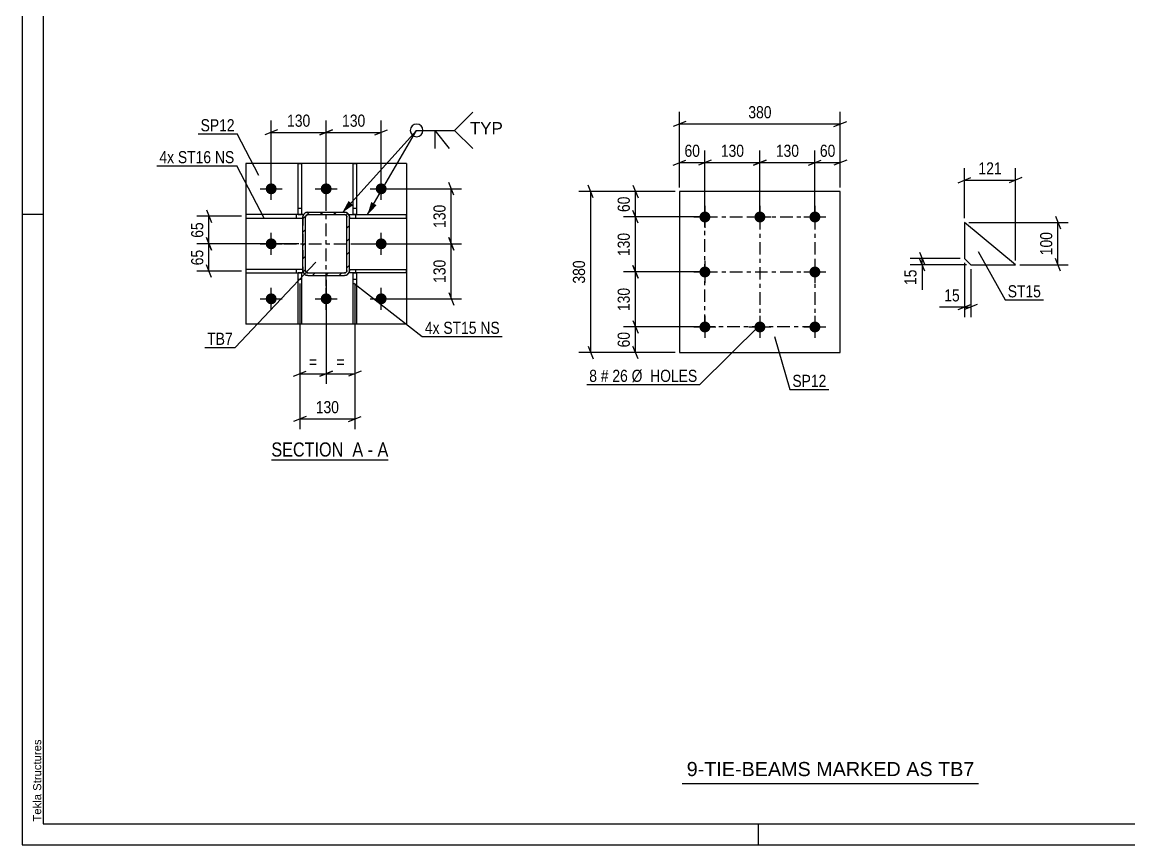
# Model space of a CAD drawing. Header units: millimetres. Extents: x 0 to 594, y 0 to 420.
# Drawn here: x 0 to 261.6, y 0 to 194.5 of the extents above; entities that cross this region are included whole.
import ezdxf

# ---------------------------------------------------------------- set-up
doc = ezdxf.new("R2010")
doc.units = ezdxf.units.MM
doc.linetypes.add('DXK_LINE_DOT2', pattern=[3.9198, 1.9599, -1.9599])
doc.linetypes.add('DXK_LINE_DOT3', pattern=[5.9187, 2.979, -0.9799, 0.9799, -0.9799])
doc.styles.add('Arial', font='ARIAL.TTF', dxfattribs={"height": 0.2})
doc.styles.add('Arial Narrow', font='ARIALN.TTF', dxfattribs={"height": 0.2})

# ---------------------------------------------------------------- blocks, each defined once
blk = doc.blocks.new('Unknown-490074966-1163')
at = {"color": 5, "linetype": 'Continuous'}
for p, q in [((0, 420), (0, 0)), ((5, 415), (5, 5)), ((5, 149), (0, 149)), ((5, 5), (589, 5)), ((174, 0), (174, 5)), ((0, 0), (594, 0))]:
    blk.add_line(p, q, dxfattribs=at)
at = {"color": 174, "linetype": 'Continuous', "style": 'Arial'}
blk.add_text('Tekla Structures', height=1.9102, rotation=90, dxfattribs=at).set_placement((4.5, 5.5))
blk = doc.blocks.new('Unknown-490074966-3483')
at = {"color": 7, "linetype": 'Continuous'}
blk.add_line((156, 14.5), (226, 14.5), dxfattribs=at)
at = {"color": 7, "style": 'Arial'}
blk.add_text('9-TIE-BEAMS MARKED AS TB7', height=3.3428, dxfattribs=at).set_placement((157.06, 16.25))
blk = doc.blocks.new('Unknown-490074966-13 - 1405')
at = {"color": 6, "linetype": 'Continuous'}
blk.add_line((58.9, 91.04), (86.54, 91.04), dxfattribs=at)
at = {"color": 0, "linetype": 'Continuous'}
blk.add_wipeout([(77, 91.79), (77, 95.29), (58.9, 95.29), (58.9, 91.79)], dxfattribs=at)
at = {"color": 7, "linetype": 'Continuous', "style": 'Arial Narrow'}
blk.add_text('SECTION ', height=3.34, dxfattribs=at).set_placement((58.9, 91.79))
at = {"color": 0, "linetype": 'Continuous'}
blk.add_wipeout([(80.61, 91.79), (80.61, 95.29), (78.05, 95.29), (78.05, 91.79)], dxfattribs=at)
blk.add_wipeout([(82.94, 91.79), (82.94, 95.29), (81.66, 95.29), (81.66, 91.79)], dxfattribs=at)
at = {"color": 7, "linetype": 'Continuous', "style": 'Arial Narrow'}
blk.add_text('A', height=3.34, dxfattribs=at).set_placement((78.05, 91.79))
at = {"color": 0, "linetype": 'Continuous'}
blk.add_wipeout([(86.54, 91.79), (86.54, 95.29), (83.99, 95.29), (83.99, 91.79)], dxfattribs=at)
at = {"color": 7, "linetype": 'Continuous', "style": 'Arial Narrow'}
for s, p in [('A', (83.99, 91.79)), ('-', (81.66, 91.79))]:
    blk.add_text(s, height=3.34, dxfattribs=at).set_placement(p)
blk = doc.blocks.new('Part-490074966-1482 - 1405')
at = {"color": 2, "linetype": 'Continuous'}
for p, q in [((77.36, 135.98), (90.86, 135.98)), ((77.36, 135.18), (77.36, 135.78)), ((78.24, 135.18), (77.36, 135.18)), ((90.86, 135.18), (79.04, 135.18)), ((90.86, 135.18), (90.86, 135.98))]:
    blk.add_line(p, q, dxfattribs=at)
at = {"color": 7, "linetype": 'DXK_LINE_DOT2'}
for p, q in [((77.36, 135.78), (77.36, 135.98)), ((79.04, 135.18), (78.24, 135.18)), ((78.86, 135.18), (78.86, 135.98))]:
    blk.add_line(p, q, dxfattribs=at)
blk = doc.blocks.new('Part-490074966-1492 - 1405')
at = {"color": 2, "linetype": 'Continuous'}
for p, q in [((77.36, 148.38), (77.36, 148.98)), ((77.36, 148.98), (90.86, 148.98)), ((77.36, 148.18), (90.86, 148.18)), ((90.86, 148.18), (90.86, 148.98))]:
    blk.add_line(p, q, dxfattribs=at)
at = {"color": 7, "linetype": 'DXK_LINE_DOT2'}
for p, q in [((77.36, 148.38), (77.36, 148.18)), ((78.86, 148.18), (78.86, 148.98))]:
    blk.add_line(p, q, dxfattribs=at)
blk = doc.blocks.new('Part-490074966-1497 - 1405')
at = {"color": 2, "linetype": 'Continuous'}
for p, q in [((66.36, 148.98), (52.86, 148.98)), ((52.86, 148.98), (52.86, 148.18)), ((52.86, 148.18), (66.36, 148.18)), ((66.36, 148.98), (66.36, 148.38))]:
    blk.add_line(p, q, dxfattribs=at)
at = {"color": 7, "linetype": 'DXK_LINE_DOT2'}
for p, q in [((64.86, 148.18), (64.86, 148.98)), ((66.36, 148.18), (66.36, 148.38))]:
    blk.add_line(p, q, dxfattribs=at)
blk = doc.blocks.new('Part-490074966-1433 - 1405')
at = {"color": 2, "linetype": 'Continuous'}
for p, q in [((90.86, 161.08), (52.86, 161.08)), ((52.86, 161.08), (52.86, 123.08)), ((90.86, 161.08), (90.86, 123.08)), ((90.86, 123.08), (52.86, 123.08))]:
    blk.add_line(p, q, dxfattribs=at)
blk = doc.blocks.new('Part-490074966-1448 - 1405')
at = {"linetype": 'Continuous'}
h = blk.add_hatch(dxfattribs=at)
h.set_pattern_fill('', scale=0.7, style=0, pattern_type=0)
h.set_pattern_definition([(45, (77.0065, 149.2287), (-1.57154, 1.57154), [])])
h.paths.add_polyline_path([(77.27, 148.84), (77.01, 149.23), (76.62, 149.49), (76.16, 149.58), (67.56, 149.58), (67.1, 149.49), (66.71, 149.23), (66.45, 148.84), (66.36, 148.38), (66.36, 135.78), (66.45, 135.32), (66.71, 134.93), (67.1, 134.67), (67.56, 134.58), (76.16, 134.58), (76.62, 134.67), (77.01, 134.93), (77.27, 135.32), (77.36, 135.78), (77.36, 148.38)])
h.paths.add_polyline_path([(76.76, 135.78), (76.71, 135.55), (76.58, 135.36), (76.39, 135.23), (76.16, 135.18), (67.56, 135.18), (67.33, 135.23), (67.13, 135.36), (67, 135.55), (66.96, 135.78), (66.96, 148.38), (67, 148.61), (67.13, 148.8), (67.33, 148.93), (67.56, 148.98), (76.16, 148.98), (76.39, 148.93), (76.58, 148.8), (76.71, 148.61), (76.76, 148.38)])
at = {"color": 7, "linetype": 'DXK_LINE_DOT3'}
for p, q in [((71.86, 132.08), (71.86, 152.08)), ((61.86, 142.08), (81.86, 142.08))]:
    blk.add_line(p, q, dxfattribs=at)
at = {"color": 7, "linetype": 'DXK_LINE_DOT2'}
for p, q in [((67.1, 149.49), (67.56, 149.58)), ((67.56, 149.58), (76.16, 149.58)), ((76.16, 149.58), (76.62, 149.49)), ((66.36, 148.38), (66.45, 148.84)), ((66.36, 148.38), (66.36, 135.78)), ((67, 148.61), (66.96, 148.38)), ((66.96, 135.78), (66.96, 148.38)), ((67.13, 148.8), (67, 148.61)), ((67.33, 148.93), (67.13, 148.8)), ((67.56, 148.98), (67.33, 148.93)), ((67.56, 148.98), (76.16, 148.98)), ((76.39, 148.93), (76.16, 148.98)), ((76.58, 148.8), (76.39, 148.93)), ((76.71, 148.61), (76.58, 148.8)), ((76.76, 148.38), (76.71, 148.61)), ((76.76, 135.78), (76.76, 148.38)), ((77.27, 148.84), (77.36, 148.38)), ((77.36, 135.78), (77.36, 148.38)), ((66.45, 135.32), (66.36, 135.78)), ((66.96, 135.78), (67, 135.55)), ((67, 135.55), (67.13, 135.36)), ((67.56, 134.58), (67.1, 134.67)), ((67.13, 135.36), (67.33, 135.23)), ((67.33, 135.23), (67.56, 135.18)), ((67.56, 135.18), (76.16, 135.18)), ((67.56, 134.58), (76.16, 134.58)), ((76.16, 135.18), (76.39, 135.23)), ((76.62, 134.67), (76.16, 134.58)), ((76.39, 135.23), (76.58, 135.36)), ((76.58, 135.36), (76.71, 135.55)), ((76.71, 135.55), (76.76, 135.78)), ((77.36, 135.78), (77.27, 135.32))]:
    blk.add_line(p, q, dxfattribs=at)
at = {"color": 2, "linetype": 'Continuous'}
for p, q in [((67.56, 149.58), (67.1, 149.49)), ((67.56, 149.58), (76.16, 149.58)), ((76.62, 149.49), (76.16, 149.58)), ((66.45, 148.84), (66.36, 148.38)), ((66.36, 135.78), (66.36, 148.38)), ((66.96, 148.38), (67, 148.61)), ((66.96, 135.78), (66.96, 148.38)), ((67, 148.61), (67.13, 148.8)), ((67.13, 148.8), (67.33, 148.93)), ((67.33, 148.93), (67.56, 148.98)), ((67.56, 148.98), (76.16, 148.98)), ((76.16, 148.98), (76.39, 148.93)), ((76.39, 148.93), (76.58, 148.8)), ((76.58, 148.8), (76.71, 148.61)), ((76.71, 148.61), (76.76, 148.38)), ((76.76, 135.78), (76.76, 148.38)), ((77.36, 148.38), (77.27, 148.84)), ((77.36, 135.78), (77.36, 148.38)), ((66.36, 135.78), (66.45, 135.32)), ((67, 135.55), (66.96, 135.78)), ((67.13, 135.36), (67, 135.55)), ((67.1, 134.67), (67.56, 134.58)), ((67.33, 135.23), (67.13, 135.36)), ((67.56, 135.18), (67.33, 135.23)), ((67.56, 135.18), (76.16, 135.18)), ((67.56, 134.58), (76.16, 134.58)), ((76.39, 135.23), (76.16, 135.18)), ((76.16, 134.58), (76.62, 134.67)), ((76.58, 135.36), (76.39, 135.23)), ((76.71, 135.55), (76.58, 135.36)), ((76.76, 135.78), (76.71, 135.55)), ((77.27, 135.32), (77.36, 135.78))]:
    blk.add_line(p, q, dxfattribs=at)
at = {"color": 7, "linetype": 'DXK_LINE_DOT2'}
for centre, start, end in [((67.56, 148.38), 112.5, 157.5), ((76.16, 148.38), 22.5, 67.5), ((67.56, 135.78), 202.5, 247.5), ((76.16, 135.78), 292.5, 337.5)]:
    blk.add_arc(centre, 1.2, start, end, dxfattribs=at)
at = {"color": 2, "linetype": 'Continuous'}
for centre, start, end in [((67.56, 148.38), 112.5, 157.5), ((76.16, 148.38), 22.5, 67.5), ((67.56, 135.78), 202.5, 247.5), ((76.16, 135.78), 292.5, 337.5)]:
    blk.add_arc(centre, 1.2, start, end, dxfattribs=at)
blk = doc.blocks.new('Part-490074966-1467 - 1405')
at = {"color": 2, "linetype": 'Continuous'}
for p, q in [((78.24, 148.99), (78.24, 161.08)), ((78.24, 161.08), (79.04, 161.08)), ((79.04, 161.08), (79.04, 148.99)), ((79.04, 148.99), (78.24, 148.99))]:
    blk.add_line(p, q, dxfattribs=at)
at = {"color": 7, "linetype": 'DXK_LINE_DOT2'}
blk.add_line((78.24, 150.49), (79.04, 150.49), dxfattribs=at)
blk = doc.blocks.new('Part-490074966-1487 - 1405')
at = {"color": 2, "linetype": 'Continuous'}
for p, q in [((66.36, 135.98), (52.86, 135.98)), ((52.86, 135.98), (52.86, 135.18)), ((52.86, 135.18), (65.24, 135.18)), ((66.36, 135.18), (66.04, 135.18)), ((66.36, 135.18), (66.36, 135.78))]:
    blk.add_line(p, q, dxfattribs=at)
at = {"color": 7, "linetype": 'DXK_LINE_DOT2'}
for p, q in [((64.86, 135.18), (64.86, 135.98)), ((66.04, 135.18), (65.24, 135.18)), ((66.36, 135.78), (66.36, 135.98))]:
    blk.add_line(p, q, dxfattribs=at)
blk = doc.blocks.new('Part-490074966-1503 - 1405')
at = {"color": 2, "linetype": 'Continuous'}
for p, q in [((65.24, 148.99), (65.24, 161.08)), ((65.24, 161.08), (66.04, 161.08)), ((66.04, 161.08), (66.04, 148.99)), ((65.24, 148.99), (66.04, 148.99))]:
    blk.add_line(p, q, dxfattribs=at)
at = {"color": 7, "linetype": 'DXK_LINE_DOT2'}
blk.add_line((65.24, 150.49), (66.04, 150.49), dxfattribs=at)
blk = doc.blocks.new('Bolt-490074966-1504 - 1405')
at = {"linetype": 'Continuous'}
for points in [[(57.56, 155.08, -1), (60.16, 155.08, -1)], [(70.56, 155.08, -1), (73.16, 155.08, -1)], [(83.56, 155.08, -1), (86.16, 155.08, -1)], [(57.56, 142.08, -1), (60.16, 142.08, -1)], [(83.56, 142.08, -1), (86.16, 142.08, -1)], [(57.56, 129.08, -1), (60.16, 129.08, -1)], [(70.56, 129.08, -1), (73.16, 129.08, -1)], [(83.56, 129.08, -1), (86.16, 129.08, -1)]]:
    blk.add_hatch(color=1, dxfattribs=at).paths.add_polyline_path(points)
at = {"color": 1, "linetype": 'Continuous'}
for p, q in [((58.86, 152.48), (58.86, 157.68)), ((71.86, 152.48), (71.86, 157.68)), ((84.86, 152.48), (84.86, 157.68)), ((56.26, 155.08), (61.46, 155.08)), ((69.26, 155.08), (74.46, 155.08)), ((82.26, 155.08), (87.46, 155.08)), ((58.86, 139.48), (58.86, 144.68)), ((84.86, 139.48), (84.86, 144.68)), ((56.26, 142.08), (61.46, 142.08)), ((82.26, 142.08), (87.46, 142.08)), ((58.86, 126.48), (58.86, 131.68)), ((71.86, 126.48), (71.86, 131.68)), ((84.86, 126.48), (84.86, 131.68)), ((56.26, 129.08), (61.46, 129.08)), ((69.26, 129.08), (74.46, 129.08)), ((82.26, 129.08), (87.46, 129.08))]:
    blk.add_line(p, q, dxfattribs=at)
blk = doc.blocks.new('Part-490074966-1511 - 1405')
at = {"color": 2, "linetype": 'Continuous'}
for p, q in [((65.24, 123.08), (65.24, 135.19)), ((65.24, 135.19), (66.04, 135.19)), ((66.04, 135.19), (66.04, 123.08)), ((66.04, 123.08), (65.24, 123.08))]:
    blk.add_line(p, q, dxfattribs=at)
at = {"color": 7, "linetype": 'DXK_LINE_DOT2'}
blk.add_line((65.24, 133.69), (66.04, 133.69), dxfattribs=at)
blk = doc.blocks.new('Part-490074966-1519 - 1405')
at = {"color": 2, "linetype": 'Continuous'}
for p, q in [((78.24, 123.08), (78.24, 135.19)), ((78.24, 135.19), (79.04, 135.19)), ((79.04, 135.19), (79.04, 123.08)), ((79.04, 123.08), (78.24, 123.08))]:
    blk.add_line(p, q, dxfattribs=at)
at = {"color": 7, "linetype": 'DXK_LINE_DOT2'}
blk.add_line((78.24, 133.69), (79.04, 133.69), dxfattribs=at)
blk = doc.blocks.new('Part-490074966-2124 - 2122')
at = {"color": 2, "linetype": 'Continuous'}
for p, q in [((193.37, 154.42), (155.37, 154.42)), ((155.37, 154.42), (155.37, 116.42)), ((193.37, 116.42), (193.37, 154.42)), ((155.37, 116.42), (193.37, 116.42))]:
    blk.add_line(p, q, dxfattribs=at)
blk = doc.blocks.new('Bolt-490074966-2125 - 2122')
at = {"linetype": 'Continuous'}
for points in [[(161.37, 149.72, -1), (161.37, 147.12, -1)], [(174.37, 149.72, -1), (174.37, 147.12, -1)], [(187.37, 149.72, -1), (187.37, 147.12, -1)], [(161.37, 136.72, -1), (161.37, 134.12, -1)], [(187.37, 136.72, -1), (187.37, 134.12, -1)], [(161.37, 123.72, -1), (161.37, 121.12, -1)], [(174.37, 123.72, -1), (174.37, 121.12, -1)], [(187.37, 123.72, -1), (187.37, 121.12, -1)]]:
    blk.add_hatch(color=1, dxfattribs=at).paths.add_polyline_path(points)
at = {"color": 1, "linetype": 'Continuous'}
for p, q in [((161.37, 151.02), (161.37, 145.82)), ((174.37, 151.02), (174.37, 145.82)), ((187.37, 151.02), (187.37, 145.82)), ((158.77, 148.42), (163.97, 148.42)), ((171.77, 148.42), (176.97, 148.42)), ((184.77, 148.42), (189.97, 148.42)), ((161.37, 138.02), (161.37, 132.82)), ((187.37, 138.02), (187.37, 132.82)), ((158.77, 135.42), (163.97, 135.42)), ((184.77, 135.42), (189.97, 135.42)), ((161.37, 125.02), (161.37, 119.82)), ((174.37, 125.02), (174.37, 119.82)), ((187.37, 125.02), (187.37, 119.82)), ((158.77, 122.42), (163.97, 122.42)), ((171.77, 122.42), (176.97, 122.42)), ((184.77, 122.42), (189.97, 122.42))]:
    blk.add_line(p, q, dxfattribs=at)
blk = doc.blocks.new('Part-490074966-1682 - 1676')
at = {"color": 2, "linetype": 'Continuous'}
for p, q in [((222.71, 147.12), (222.71, 138.62)), ((234.8, 137.12), (222.71, 147.12)), ((222.71, 138.62), (224.21, 137.12)), ((224.21, 137.12), (234.8, 137.12))]:
    blk.add_line(p, q, dxfattribs=at)
blk = doc.blocks.new('Rectangle-490074966-2213 - 2122')
at = {"color": 1, "linetype": 'DXK_LINE_DOT3'}
blk.add_lwpolyline([(161.37, 148.42), (187.37, 148.42), (187.37, 122.42), (161.37, 122.42), (161.37, 148.42)], close=True, dxfattribs=at)
blk = doc.blocks.new('Line-490074966-2206 - 2122')
at = {"color": 1, "linetype": 'DXK_LINE_DOT3'}
blk.add_line((161.37, 135.42), (187.37, 135.42), dxfattribs=at)
blk = doc.blocks.new('Line-490074966-2198 - 2122')
at = {"color": 1, "linetype": 'DXK_LINE_DOT3'}
blk.add_line((174.37, 148.42), (174.37, 122.42), dxfattribs=at)
blk = doc.blocks.new('StraightDimension-490074966-3442 - 1405')
at = {"color": 7, "linetype": 'Continuous'}
for p, q in [((65.64, 132.69), (65.64, 98.29)), ((78.64, 132.69), (78.64, 98.29)), ((67.14, 101.29), (64.14, 100.09)), ((65.64, 100.69), (78.64, 100.69)), ((77.14, 100.09), (80.14, 101.29))]:
    blk.add_line(p, q, dxfattribs=at)
at = {"color": 0}
blk.add_wipeout([(75.48, 101.44), (75.48, 105.64), (68.8, 105.64), (68.8, 101.44)], dxfattribs=at)
at = {"color": 3, "style": 'Arial Narrow'}
blk.add_text('130', height=2.863, dxfattribs=at).set_placement((69.4, 102.04))
blk = doc.blocks.new('StraightDimension-490074966-1573 - 1405')
at = {"color": 7, "linetype": 'Continuous'}
for p, q in [((65.36, 142.08), (41.31, 142.08)), ((43.56, 143.58), (44.76, 140.58)), ((44.16, 135.58), (44.16, 142.08)), ((44.76, 134.08), (43.56, 137.08)), ((51.86, 135.58), (41.31, 135.58))]:
    blk.add_line(p, q, dxfattribs=at)
at = {"color": 0}
blk.add_wipeout([(43.41, 141.26), (39.21, 141.26), (39.21, 136.4), (43.41, 136.4)], dxfattribs=at)
at = {"color": 3, "style": 'Arial Narrow'}
blk.add_text('65', height=2.863, rotation=90.0002, dxfattribs=at).set_placement((42.81, 137))
blk = doc.blocks.new('StraightDimension-490074966-1562 - 1405')
at = {"color": 7, "linetype": 'Continuous'}
for p, q in [((78.36, 142.08), (103.82, 142.08)), ((102.02, 140.58), (100.82, 143.58)), ((101.42, 129.08), (101.42, 142.08)), ((85.86, 129.08), (103.82, 129.08)), ((100.82, 130.58), (102.02, 127.58))]:
    blk.add_line(p, q, dxfattribs=at)
at = {"color": 0}
blk.add_wipeout([(100.67, 138.92), (96.47, 138.92), (96.47, 132.24), (100.67, 132.24)], dxfattribs=at)
at = {"color": 3, "style": 'Arial Narrow'}
blk.add_text('130', height=2.863, rotation=90.0002, dxfattribs=at).set_placement((100.07, 132.84))
blk = doc.blocks.new('StraightDimension-490074966-1522 - 1405')
at = {"color": 7, "linetype": 'Continuous'}
for p, q in [((71.86, 150.58), (71.86, 171.26)), ((84.86, 156.08), (84.86, 171.26)), ((73.36, 169.01), (70.36, 167.81)), ((71.86, 168.41), (84.86, 168.41)), ((83.36, 167.81), (86.36, 169.01))]:
    blk.add_line(p, q, dxfattribs=at)
at = {"color": 0}
blk.add_wipeout([(81.7, 169.16), (81.7, 173.36), (75.02, 173.36), (75.02, 169.16)], dxfattribs=at)
at = {"color": 3, "style": 'Arial Narrow'}
blk.add_text('130', height=2.863, dxfattribs=at).set_placement((75.62, 169.76))
blk = doc.blocks.new('StraightDimension-490074966-1537 - 1405')
at = {"color": 7, "linetype": 'Continuous'}
for p, q in [((58.86, 156.08), (58.86, 171.26)), ((71.86, 150.58), (71.86, 171.26)), ((60.36, 169.01), (57.36, 167.81)), ((58.86, 168.41), (71.86, 168.41)), ((70.36, 167.81), (73.36, 169.01))]:
    blk.add_line(p, q, dxfattribs=at)
at = {"color": 0}
blk.add_wipeout([(68.7, 169.16), (68.7, 173.36), (62.02, 173.36), (62.02, 169.16)], dxfattribs=at)
at = {"color": 3, "style": 'Arial Narrow'}
blk.add_text('130', height=2.863, dxfattribs=at).set_placement((62.62, 169.76))
blk = doc.blocks.new('StraightDimension-490074966-1547 - 1405')
at = {"color": 7, "linetype": 'Continuous'}
for p, q in [((85.86, 155.08), (103.82, 155.08)), ((102.02, 153.58), (100.82, 156.58)), ((101.42, 142.08), (101.42, 155.08)), ((78.36, 142.08), (103.82, 142.08)), ((100.82, 143.58), (102.02, 140.58))]:
    blk.add_line(p, q, dxfattribs=at)
at = {"color": 0}
blk.add_wipeout([(100.67, 151.92), (96.47, 151.92), (96.47, 145.24), (100.67, 145.24)], dxfattribs=at)
at = {"color": 3, "style": 'Arial Narrow'}
blk.add_text('130', height=2.863, rotation=90.0002, dxfattribs=at).set_placement((100.07, 145.84))
blk = doc.blocks.new('StraightDimension-490074966-1581 - 1405')
at = {"color": 7, "linetype": 'Continuous'}
for p, q in [((43.56, 150.08), (44.76, 147.08)), ((51.86, 148.58), (41.31, 148.58)), ((44.16, 142.08), (44.16, 148.58)), ((65.36, 142.08), (41.31, 142.08)), ((44.76, 140.58), (43.56, 143.58))]:
    blk.add_line(p, q, dxfattribs=at)
at = {"color": 0}
blk.add_wipeout([(43.41, 147.76), (39.21, 147.76), (39.21, 142.9), (43.41, 142.9)], dxfattribs=at)
at = {"color": 3, "style": 'Arial Narrow'}
blk.add_text('65', height=2.863, rotation=90.0002, dxfattribs=at).set_placement((42.81, 143.5))
blk = doc.blocks.new('StraightDimension-490074966-1588 - 1405')
at = {"color": 7, "linetype": 'Continuous'}
for p, q in [((71.86, 133.58), (71.86, 108.98)), ((78.64, 122.08), (78.64, 108.98)), ((70.36, 110.78), (73.36, 111.98)), ((71.86, 111.38), (78.64, 111.38)), ((80.14, 111.98), (77.14, 110.78))]:
    blk.add_line(p, q, dxfattribs=at)
at = {"color": 0}
blk.add_wipeout([(76.81, 112.13), (76.81, 116.33), (73.69, 116.33), (73.69, 112.13)], dxfattribs=at)
at = {"color": 3, "style": 'Arial Narrow'}
blk.add_text('=', height=2.86, dxfattribs=at).set_placement((74.29, 112.73))
blk = doc.blocks.new('StraightDimension-490074966-1595 - 1405')
at = {"color": 7, "linetype": 'Continuous'}
for p, q in [((71.86, 133.58), (71.86, 108.98)), ((65.64, 122.08), (65.64, 108.98)), ((64.14, 110.78), (67.14, 111.98)), ((65.64, 111.38), (71.86, 111.38)), ((73.36, 111.98), (70.36, 110.78))]:
    blk.add_line(p, q, dxfattribs=at)
at = {"color": 0}
blk.add_wipeout([(70.31, 112.13), (70.31, 116.33), (67.19, 116.33), (67.19, 112.13)], dxfattribs=at)
at = {"color": 3, "style": 'Arial Narrow'}
blk.add_text('=', height=2.86, dxfattribs=at).set_placement((67.79, 112.73))
blk = doc.blocks.new('StraightDimension-490074966-2188 - 2122')
at = {"color": 7, "linetype": 'Continuous'}
for p, q in [((154.37, 154.42), (131.53, 154.42)), ((134.98, 152.92), (133.78, 155.92)), ((134.38, 116.42), (134.38, 154.42)), ((133.78, 117.92), (134.98, 114.92)), ((154.37, 116.42), (131.53, 116.42))]:
    blk.add_line(p, q, dxfattribs=at)
at = {"color": 0}
blk.add_wipeout([(133.63, 138.76), (129.43, 138.76), (129.43, 132.08), (133.63, 132.08)], dxfattribs=at)
at = {"color": 3, "style": 'Arial Narrow'}
blk.add_text('380', height=2.863, rotation=90.0002, dxfattribs=at).set_placement((133.03, 132.68))
blk = doc.blocks.new('StraightDimension-490074966-2497 - 2122')
at = {"color": 7, "linetype": 'Continuous'}
for p, q in [((145.56, 133.92), (144.36, 136.92)), ((160.37, 135.42), (142.11, 135.42)), ((144.96, 122.42), (144.96, 135.42)), ((144.36, 123.92), (145.56, 120.92)), ((160.37, 122.42), (142.11, 122.42))]:
    blk.add_line(p, q, dxfattribs=at)
at = {"color": 0}
blk.add_wipeout([(144.21, 132.26), (140.01, 132.26), (140.01, 125.58), (144.21, 125.58)], dxfattribs=at)
at = {"color": 3, "style": 'Arial Narrow'}
blk.add_text('130', height=2.863, rotation=90.0002, dxfattribs=at).set_placement((143.61, 126.18))
blk = doc.blocks.new('StraightDimension-490074966-2129 - 2122')
at = {"color": 7, "linetype": 'Continuous'}
for p, q in [((154.37, 154.42), (142.11, 154.42)), ((144.36, 155.92), (145.56, 152.92)), ((144.96, 148.42), (144.96, 154.42)), ((145.56, 146.92), (144.36, 149.92)), ((160.37, 148.42), (142.11, 148.42))]:
    blk.add_line(p, q, dxfattribs=at)
at = {"color": 0}
blk.add_wipeout([(144.21, 153.85), (140.01, 153.85), (140.01, 148.99), (144.21, 148.99)], dxfattribs=at)
at = {"color": 3, "style": 'Arial Narrow'}
blk.add_text('60', height=2.863, rotation=90.0002, dxfattribs=at).set_placement((143.61, 149.59))
blk = doc.blocks.new('StraightDimension-490074966-2141 - 2122')
at = {"color": 7, "linetype": 'Continuous'}
for p, q in [((144.36, 123.92), (145.56, 120.92)), ((160.37, 122.42), (142.11, 122.42)), ((144.96, 116.42), (144.96, 122.42)), ((145.56, 114.92), (144.36, 117.92)), ((154.37, 116.42), (142.11, 116.42))]:
    blk.add_line(p, q, dxfattribs=at)
at = {"color": 0}
blk.add_wipeout([(144.21, 121.85), (140.01, 121.85), (140.01, 116.99), (144.21, 116.99)], dxfattribs=at)
at = {"color": 3, "style": 'Arial Narrow'}
blk.add_text('60', height=2.863, rotation=90.0002, dxfattribs=at).set_placement((143.61, 117.59))
blk = doc.blocks.new('StraightDimension-490074966-2152 - 2122')
at = {"color": 7, "linetype": 'Continuous'}
for p, q in [((155.37, 155.42), (155.37, 173.26)), ((193.37, 155.42), (193.37, 173.26)), ((156.87, 171.01), (153.87, 169.81)), ((155.37, 170.41), (193.37, 170.41)), ((191.87, 169.81), (194.87, 171.01))]:
    blk.add_line(p, q, dxfattribs=at)
at = {"color": 0}
blk.add_wipeout([(177.71, 171.16), (177.71, 175.36), (171.03, 175.36), (171.03, 171.16)], dxfattribs=at)
at = {"color": 3, "style": 'Arial Narrow'}
blk.add_text('380', height=2.863, dxfattribs=at).set_placement((171.63, 171.76))
blk = doc.blocks.new('StraightDimension-490074966-2165 - 2122')
at = {"color": 7, "linetype": 'Continuous'}
for p, q in [((155.37, 155.42), (155.37, 164.14)), ((161.37, 149.42), (161.37, 164.14)), ((153.87, 160.69), (156.87, 161.89)), ((155.37, 161.29), (161.37, 161.29)), ((162.87, 161.89), (159.87, 160.69))]:
    blk.add_line(p, q, dxfattribs=at)
at = {"color": 0}
blk.add_wipeout([(160.8, 162.04), (160.8, 166.24), (155.94, 166.24), (155.94, 162.04)], dxfattribs=at)
at = {"color": 3, "style": 'Arial Narrow'}
blk.add_text('60', height=2.863, dxfattribs=at).set_placement((156.54, 162.64))
blk = doc.blocks.new('StraightDimension-490074966-2177 - 2122')
at = {"color": 7, "linetype": 'Continuous'}
for p, q in [((187.37, 149.42), (187.37, 164.14)), ((193.37, 155.42), (193.37, 164.14)), ((185.87, 160.69), (188.87, 161.89)), ((187.37, 161.29), (193.37, 161.29)), ((194.87, 161.89), (191.87, 160.69))]:
    blk.add_line(p, q, dxfattribs=at)
at = {"color": 0}
blk.add_wipeout([(192.8, 162.04), (192.8, 166.24), (187.94, 166.24), (187.94, 162.04)], dxfattribs=at)
at = {"color": 3, "style": 'Arial Narrow'}
blk.add_text('60', height=2.863, dxfattribs=at).set_placement((188.54, 162.64))
blk = doc.blocks.new('StraightDimension-490074966-2499 - 2122')
at = {"color": 7, "linetype": 'Continuous'}
for p, q in [((145.56, 146.92), (144.36, 149.92)), ((160.37, 148.42), (142.11, 148.42)), ((144.96, 135.42), (144.96, 148.42)), ((144.36, 136.92), (145.56, 133.92)), ((160.37, 135.42), (142.11, 135.42))]:
    blk.add_line(p, q, dxfattribs=at)
at = {"color": 0}
blk.add_wipeout([(144.21, 145.26), (140.01, 145.26), (140.01, 138.58), (144.21, 138.58)], dxfattribs=at)
at = {"color": 3, "style": 'Arial Narrow'}
blk.add_text('130', height=2.863, rotation=90.0002, dxfattribs=at).set_placement((143.61, 139.18))
blk = doc.blocks.new('StraightDimension-490074966-2519 - 2122')
at = {"color": 7, "linetype": 'Continuous'}
for p, q in [((161.37, 149.42), (161.37, 164.14)), ((174.37, 149.42), (174.37, 164.14)), ((162.87, 161.89), (159.87, 160.69)), ((161.37, 161.29), (174.37, 161.29)), ((172.87, 160.69), (175.87, 161.89))]:
    blk.add_line(p, q, dxfattribs=at)
at = {"color": 0}
blk.add_wipeout([(171.21, 162.04), (171.21, 166.24), (164.53, 166.24), (164.53, 162.04)], dxfattribs=at)
at = {"color": 3, "style": 'Arial Narrow'}
blk.add_text('130', height=2.863, dxfattribs=at).set_placement((165.13, 162.64))
blk = doc.blocks.new('StraightDimension-490074966-2521 - 2122')
at = {"color": 7, "linetype": 'Continuous'}
for p, q in [((174.37, 149.42), (174.37, 164.14)), ((187.37, 149.42), (187.37, 164.14)), ((175.87, 161.89), (172.87, 160.69)), ((174.37, 161.29), (187.37, 161.29)), ((185.87, 160.69), (188.87, 161.89))]:
    blk.add_line(p, q, dxfattribs=at)
at = {"color": 0}
blk.add_wipeout([(184.21, 162.04), (184.21, 166.24), (177.53, 166.24), (177.53, 162.04)], dxfattribs=at)
at = {"color": 3, "style": 'Arial Narrow'}
blk.add_text('130', height=2.863, dxfattribs=at).set_placement((178.13, 162.64))
blk = doc.blocks.new('StraightDimension-490074966-1710 - 1676')
at = {"color": 7, "linetype": 'Continuous'}
for p, q in [((212.11, 140.12), (213.31, 137.12)), ((221.71, 138.62), (209.86, 138.62)), ((223.21, 137.12), (209.86, 137.12)), ((213.31, 135.62), (212.11, 138.62)), ((212.71, 137.12), (212.71, 138.62))]:
    blk.add_line(p, q, dxfattribs=at)
at = {"color": 0}
blk.add_wipeout([(211.96, 136.6), (207.76, 136.6), (207.76, 131.74), (211.96, 131.74)], dxfattribs=at)
at = {"color": 7, "linetype": 'Continuous'}
blk.add_line((212.71, 137.12), (212.71, 131.21), dxfattribs=at)
blk.add_line((212.71, 137.12), (212.71, 131.21), dxfattribs=at)
at = {"color": 3, "style": 'Arial Narrow'}
blk.add_text('15', height=2.863, rotation=90.0002, dxfattribs=at).set_placement((211.36, 132.34))
blk = doc.blocks.new('StraightDimension-490074966-1686 - 1676')
at = {"color": 7, "linetype": 'Continuous'}
for p, q in [((223.71, 147.12), (247.2, 147.12)), ((244.2, 148.62), (245.4, 145.62)), ((244.8, 137.12), (244.8, 147.12)), ((235.8, 137.12), (247.2, 137.12)), ((245.4, 135.62), (244.2, 138.62))]:
    blk.add_line(p, q, dxfattribs=at)
at = {"color": 0}
blk.add_wipeout([(244.05, 145.46), (239.85, 145.46), (239.85, 138.78), (244.05, 138.78)], dxfattribs=at)
at = {"color": 3, "style": 'Arial Narrow'}
blk.add_text('100', height=2.863, rotation=90.0002, dxfattribs=at).set_placement((243.45, 139.38))
blk = doc.blocks.new('StraightDimension-490074966-1721 - 1676')
at = {"color": 7, "linetype": 'Continuous'}
for p, q in [((222.71, 148.12), (222.71, 159.97)), ((234.8, 138.12), (234.8, 159.97)), ((221.21, 156.52), (224.21, 157.72)), ((222.71, 157.12), (234.8, 157.12)), ((236.3, 157.72), (233.3, 156.52))]:
    blk.add_line(p, q, dxfattribs=at)
at = {"color": 0}
blk.add_wipeout([(232.1, 157.87), (232.1, 162.07), (225.41, 162.07), (225.41, 157.87)], dxfattribs=at)
at = {"color": 3, "style": 'Arial Narrow'}
blk.add_text('121', height=2.863, dxfattribs=at).set_placement((226.01, 158.47))
blk = doc.blocks.new('StraightDimension-490074966-1697 - 1676')
at = {"color": 7, "linetype": 'Continuous'}
for p, q in [((222.71, 137.62), (222.71, 124.72)), ((224.21, 136.12), (224.21, 124.72)), ((221.21, 126.52), (224.21, 127.72)), ((225.71, 127.72), (222.71, 126.52)), ((222.71, 127.12), (224.21, 127.12))]:
    blk.add_line(p, q, dxfattribs=at)
at = {"color": 0}
blk.add_wipeout([(222.18, 127.87), (222.18, 132.07), (217.33, 132.07), (217.33, 127.87)], dxfattribs=at)
at = {"color": 7, "linetype": 'Continuous'}
blk.add_line((222.71, 127.12), (216.8, 127.12), dxfattribs=at)
blk.add_line((222.71, 127.12), (216.8, 127.12), dxfattribs=at)
at = {"color": 3, "style": 'Arial Narrow'}
blk.add_text('15', height=2.863, dxfattribs=at).set_placement((217.93, 128.47))
blk = doc.blocks.new('Mark-490074966-1428 - 1405')
at = {"color": 0}
blk.add_wipeout([(50.22, 168.67), (50.22, 171.67), (42.18, 171.67), (42.18, 168.67)], dxfattribs=at)
blk.add_wipeout([(50.22, 168.67), (50.22, 171.67), (42.18, 171.67), (42.18, 168.67)], dxfattribs=at)
at = {"color": 30, "linetype": 'Continuous'}
for p in [(41.58, 168.07), (55.93, 158.21)]:
    blk.add_line(p, (50.82, 168.07), dxfattribs=at)
at = {"color": 3, "style": 'Arial Narrow'}
blk.add_text('SP12', height=2.863, dxfattribs=at).set_placement((42.18, 168.67))
blk = doc.blocks.new('Mark-490074966-1444 - 1405')
at = {"color": 0}
blk.add_wipeout([(49.77, 118.19), (49.77, 121.19), (43.74, 121.19), (43.74, 118.19)], dxfattribs=at)
blk.add_wipeout([(49.77, 118.19), (49.77, 121.19), (43.74, 121.19), (43.74, 118.19)], dxfattribs=at)
at = {"color": 30, "linetype": 'Continuous'}
for p in [(69.45, 137.77), (43.14, 117.59)]:
    blk.add_line(p, (50.37, 117.59), dxfattribs=at)
at = {"color": 3, "style": 'Arial Narrow'}
blk.add_text('TB7', height=2.863, dxfattribs=at).set_placement((43.74, 118.19))
blk = doc.blocks.new('WeldMark-490074966-3300 - 1405')
at = {"linetype": 'Continuous'}
for points in [[(78.25, 151.2), (75.68, 149.48), (77.14, 152.21)], [(83.79, 151.19), (81.63, 148.98), (82.49, 151.95)]]:
    blk.add_hatch(color=30, dxfattribs=at).paths.add_polyline_path(points)
at = {"color": 30, "linetype": 'Continuous'}
for p, q in [((75.68, 149.48), (93.22, 168.88)), ((81.63, 148.98), (93.22, 168.88)), ((93.22, 168.88), (102.22, 168.88))]:
    blk.add_line(p, q, dxfattribs=at)
at = {"color": 3, "linetype": 'Continuous'}
for q in [(100.93, 164.59), (97.51, 164.59)]:
    blk.add_line((97.51, 168.88), q, dxfattribs=at)
for start, end in [(90, 270), (270, 90)]:
    blk.add_arc((93.22, 168.88), 1.5, start, end, dxfattribs=at)
at = {"color": 0, "linetype": 'Continuous'}
blk.add_wipeout([(113.6, 167.98), (113.6, 170.98), (105.82, 170.98), (105.82, 167.98)], dxfattribs=at)
blk.add_wipeout([(113.6, 167.98), (113.6, 170.98), (105.82, 170.98), (105.82, 167.98)], dxfattribs=at)
at = {"color": 3, "linetype": 'Continuous'}
for q in [(106.51, 173.16), (106.51, 164.59)]:
    blk.add_line((102.22, 168.88), q, dxfattribs=at)
at = {"color": 3, "linetype": 'Continuous', "style": 'Arial'}
blk.add_text('TYP', height=2.865, dxfattribs=at).set_placement((105.82, 167.98))
blk = doc.blocks.new('MarkSet-490074966-1624 - 1405')
at = {"color": 0}
blk.add_wipeout([(98.65, 120.79), (98.65, 123.79), (95.18, 123.79), (95.18, 120.79)], dxfattribs=at)
blk.add_wipeout([(98.65, 120.79), (98.65, 123.79), (95.18, 123.79), (95.18, 120.79)], dxfattribs=at)
at = {"color": 30, "linetype": 'Continuous'}
blk.add_line((78.43, 132.74), (94.58, 120.19), dxfattribs=at)
at = {"color": 0}
blk.add_wipeout([(107.41, 120.79), (107.41, 123.79), (99.55, 123.79), (99.55, 120.79)], dxfattribs=at)
blk.add_wipeout([(107.41, 120.79), (107.41, 123.79), (99.55, 123.79), (99.55, 120.79)], dxfattribs=at)
at = {"color": 3, "style": 'Arial Narrow'}
blk.add_text('4x', height=2.863, dxfattribs=at).set_placement((95.18, 120.79))
at = {"color": 0}
blk.add_wipeout([(112.87, 120.79), (112.87, 123.79), (108.31, 123.79), (108.31, 120.79)], dxfattribs=at)
blk.add_wipeout([(112.87, 120.79), (112.87, 123.79), (108.31, 123.79), (108.31, 120.79)], dxfattribs=at)
at = {"color": 30, "linetype": 'Continuous'}
blk.add_line((94.58, 120.19), (113.47, 120.19), dxfattribs=at)
at = {"color": 3, "style": 'Arial Narrow'}
for s, p in [('ST15', (99.55, 120.79)), ('NS', (108.31, 120.79))]:
    blk.add_text(s, height=2.863, dxfattribs=at).set_placement(p)
blk = doc.blocks.new('MarkSet-490074966-1654 - 1405')
at = {"color": 0}
blk.add_wipeout([(35.91, 161.13), (35.91, 164.13), (32.44, 164.13), (32.44, 161.13)], dxfattribs=at)
blk.add_wipeout([(35.91, 161.13), (35.91, 164.13), (32.44, 164.13), (32.44, 161.13)], dxfattribs=at)
blk.add_wipeout([(44.67, 161.13), (44.67, 164.13), (36.81, 164.13), (36.81, 161.13)], dxfattribs=at)
blk.add_wipeout([(44.67, 161.13), (44.67, 164.13), (36.81, 164.13), (36.81, 161.13)], dxfattribs=at)
at = {"color": 3, "style": 'Arial Narrow'}
blk.add_text('4x', height=2.863, dxfattribs=at).set_placement((32.44, 161.13))
at = {"color": 0}
blk.add_wipeout([(50.13, 161.13), (50.13, 164.13), (45.57, 164.13), (45.57, 161.13)], dxfattribs=at)
blk.add_wipeout([(50.13, 161.13), (50.13, 164.13), (45.57, 164.13), (45.57, 161.13)], dxfattribs=at)
at = {"color": 30, "linetype": 'Continuous'}
for p in [(31.84, 160.53), (57.22, 148.18)]:
    blk.add_line(p, (50.73, 160.53), dxfattribs=at)
at = {"color": 3, "style": 'Arial Narrow'}
for s, p in [('ST16', (36.81, 161.13)), ('NS', (45.57, 161.13))]:
    blk.add_text(s, height=2.863, dxfattribs=at).set_placement(p)
blk = doc.blocks.new('Mark-490074966-2672 - 2122')
at = {"color": 0}
blk.add_wipeout([(135.86, 109.44), (135.86, 112.44), (134.03, 112.44), (134.03, 109.44)], dxfattribs=at)
blk.add_wipeout([(135.86, 109.44), (135.86, 112.44), (134.03, 112.44), (134.03, 109.44)], dxfattribs=at)
blk.add_wipeout([(138.59, 109.44), (138.59, 112.44), (136.76, 112.44), (136.76, 109.44)], dxfattribs=at)
blk.add_wipeout([(138.59, 109.44), (138.59, 112.44), (136.76, 112.44), (136.76, 109.44)], dxfattribs=at)
at = {"color": 3, "style": 'Arial Narrow'}
blk.add_text('8', height=2.86, dxfattribs=at).set_placement((134.03, 109.44))
at = {"color": 0}
blk.add_wipeout([(143.15, 109.44), (143.15, 112.44), (139.49, 112.44), (139.49, 109.44)], dxfattribs=at)
blk.add_wipeout([(143.15, 109.44), (143.15, 112.44), (139.49, 112.44), (139.49, 109.44)], dxfattribs=at)
at = {"color": 3, "style": 'Arial Narrow'}
blk.add_text('#', height=2.86, dxfattribs=at).set_placement((136.76, 109.44))
at = {"color": 0}
blk.add_wipeout([(159.57, 109.44), (159.57, 112.44), (144.05, 112.44), (144.05, 109.44)], dxfattribs=at)
blk.add_wipeout([(159.57, 109.44), (159.57, 112.44), (144.05, 112.44), (144.05, 109.44)], dxfattribs=at)
at = {"color": 7, "linetype": 'Continuous'}
for p in [(174.43, 122.89), (133.43, 108.84)]:
    blk.add_line(p, (160.17, 108.84), dxfattribs=at)
at = {"color": 3, "style": 'Arial Narrow'}
for s, p in [('26', (139.49, 109.44)), ('Ø  HOLES', (144.05, 109.44))]:
    blk.add_text(s, height=2.863, dxfattribs=at).set_placement(p)
blk = doc.blocks.new('Mark-490074966-2735 - 2122')
at = {"color": 0}
blk.add_wipeout([(190.08, 108.25), (190.08, 111.25), (182.04, 111.25), (182.04, 108.25)], dxfattribs=at)
blk.add_wipeout([(190.08, 108.25), (190.08, 111.25), (182.04, 111.25), (182.04, 108.25)], dxfattribs=at)
at = {"color": 30, "linetype": 'Continuous'}
for p, q in [((177.81, 120.14), (181.44, 107.65)), ((181.44, 107.65), (190.68, 107.65))]:
    blk.add_line(p, q, dxfattribs=at)
at = {"color": 3, "style": 'Arial Narrow'}
blk.add_text('SP12', height=2.863, dxfattribs=at).set_placement((182.04, 108.25))
blk = doc.blocks.new('Mark-490074966-1678 - 1676')
at = {"color": 0}
blk.add_wipeout([(240.78, 129.42), (240.78, 132.42), (232.93, 132.42), (232.93, 129.42)], dxfattribs=at)
blk.add_wipeout([(240.78, 129.42), (240.78, 132.42), (232.93, 132.42), (232.93, 129.42)], dxfattribs=at)
at = {"color": 30, "linetype": 'Continuous'}
for p, q in [((225.92, 140.28), (232.33, 128.82)), ((232.33, 128.82), (241.38, 128.82))]:
    blk.add_line(p, q, dxfattribs=at)
at = {"color": 3, "style": 'Arial Narrow'}
blk.add_text('ST15', height=2.863, dxfattribs=at).set_placement((232.93, 129.42))

msp = doc.modelspace()

# ---------------------------------------------------------------- block references
for name in ['Unknown-490074966-1163', 'Part-490074966-1433 - 1405', 'Part-490074966-1503 - 1405', 'Part-490074966-1467 - 1405', 'Bolt-490074966-1504 - 1405', 'Part-490074966-2124 - 2122', 'Part-490074966-1448 - 1405', 'Bolt-490074966-2125 - 2122', 'Part-490074966-1497 - 1405', 'Part-490074966-1492 - 1405', 'Rectangle-490074966-2213 - 2122', 'Line-490074966-2198 - 2122', 'Part-490074966-1682 - 1676', 'Part-490074966-1487 - 1405', 'Part-490074966-1511 - 1405', 'Part-490074966-1482 - 1405', 'Part-490074966-1519 - 1405', 'Line-490074966-2206 - 2122', 'Unknown-490074966-3483']:
    msp.add_blockref(name, (0, 0))

# ---------------------------------------------------------------- next in the draw order: block references
for name in ['StraightDimension-490074966-1522 - 1405', 'Mark-490074966-1428 - 1405', 'StraightDimension-490074966-2188 - 2122', 'StraightDimension-490074966-1573 - 1405', 'StraightDimension-490074966-1710 - 1676', 'StraightDimension-490074966-3442 - 1405', 'Mark-490074966-2735 - 2122', 'Unknown-490074966-13 - 1405']:
    msp.add_blockref(name, (0, 0))

# ---------------------------------------------------------------- next in the draw order: block references
for name in ['StraightDimension-490074966-1537 - 1405', 'StraightDimension-490074966-2129 - 2122', 'StraightDimension-490074966-1686 - 1676', 'StraightDimension-490074966-1562 - 1405', 'StraightDimension-490074966-2497 - 2122']:
    msp.add_blockref(name, (0, 0))

# ---------------------------------------------------------------- next in the draw order: block references
for name in ['StraightDimension-490074966-2152 - 2122', 'StraightDimension-490074966-1721 - 1676', 'StraightDimension-490074966-1547 - 1405', 'StraightDimension-490074966-1581 - 1405', 'StraightDimension-490074966-1588 - 1405', 'StraightDimension-490074966-2141 - 2122']:
    msp.add_blockref(name, (0, 0))

# ---------------------------------------------------------------- next in the draw order: block references
for name in ['WeldMark-490074966-3300 - 1405', 'StraightDimension-490074966-2165 - 2122', 'StraightDimension-490074966-2177 - 2122', 'MarkSet-490074966-1654 - 1405', 'StraightDimension-490074966-1697 - 1676', 'StraightDimension-490074966-1595 - 1405', 'MarkSet-490074966-1624 - 1405', 'Mark-490074966-2672 - 2122']:
    msp.add_blockref(name, (0, 0))

# ---------------------------------------------------------------- next in the draw order: block references
for name in ['StraightDimension-490074966-2499 - 2122', 'Mark-490074966-1678 - 1676', 'Mark-490074966-1444 - 1405']:
    msp.add_blockref(name, (0, 0))

# ---------------------------------------------------------------- next in the draw order: block references
msp.add_blockref('StraightDimension-490074966-2519 - 2122', (0, 0))

# ---------------------------------------------------------------- next in the draw order: block references
msp.add_blockref('StraightDimension-490074966-2521 - 2122', (0, 0))

doc.saveas('drawing.dxf')
